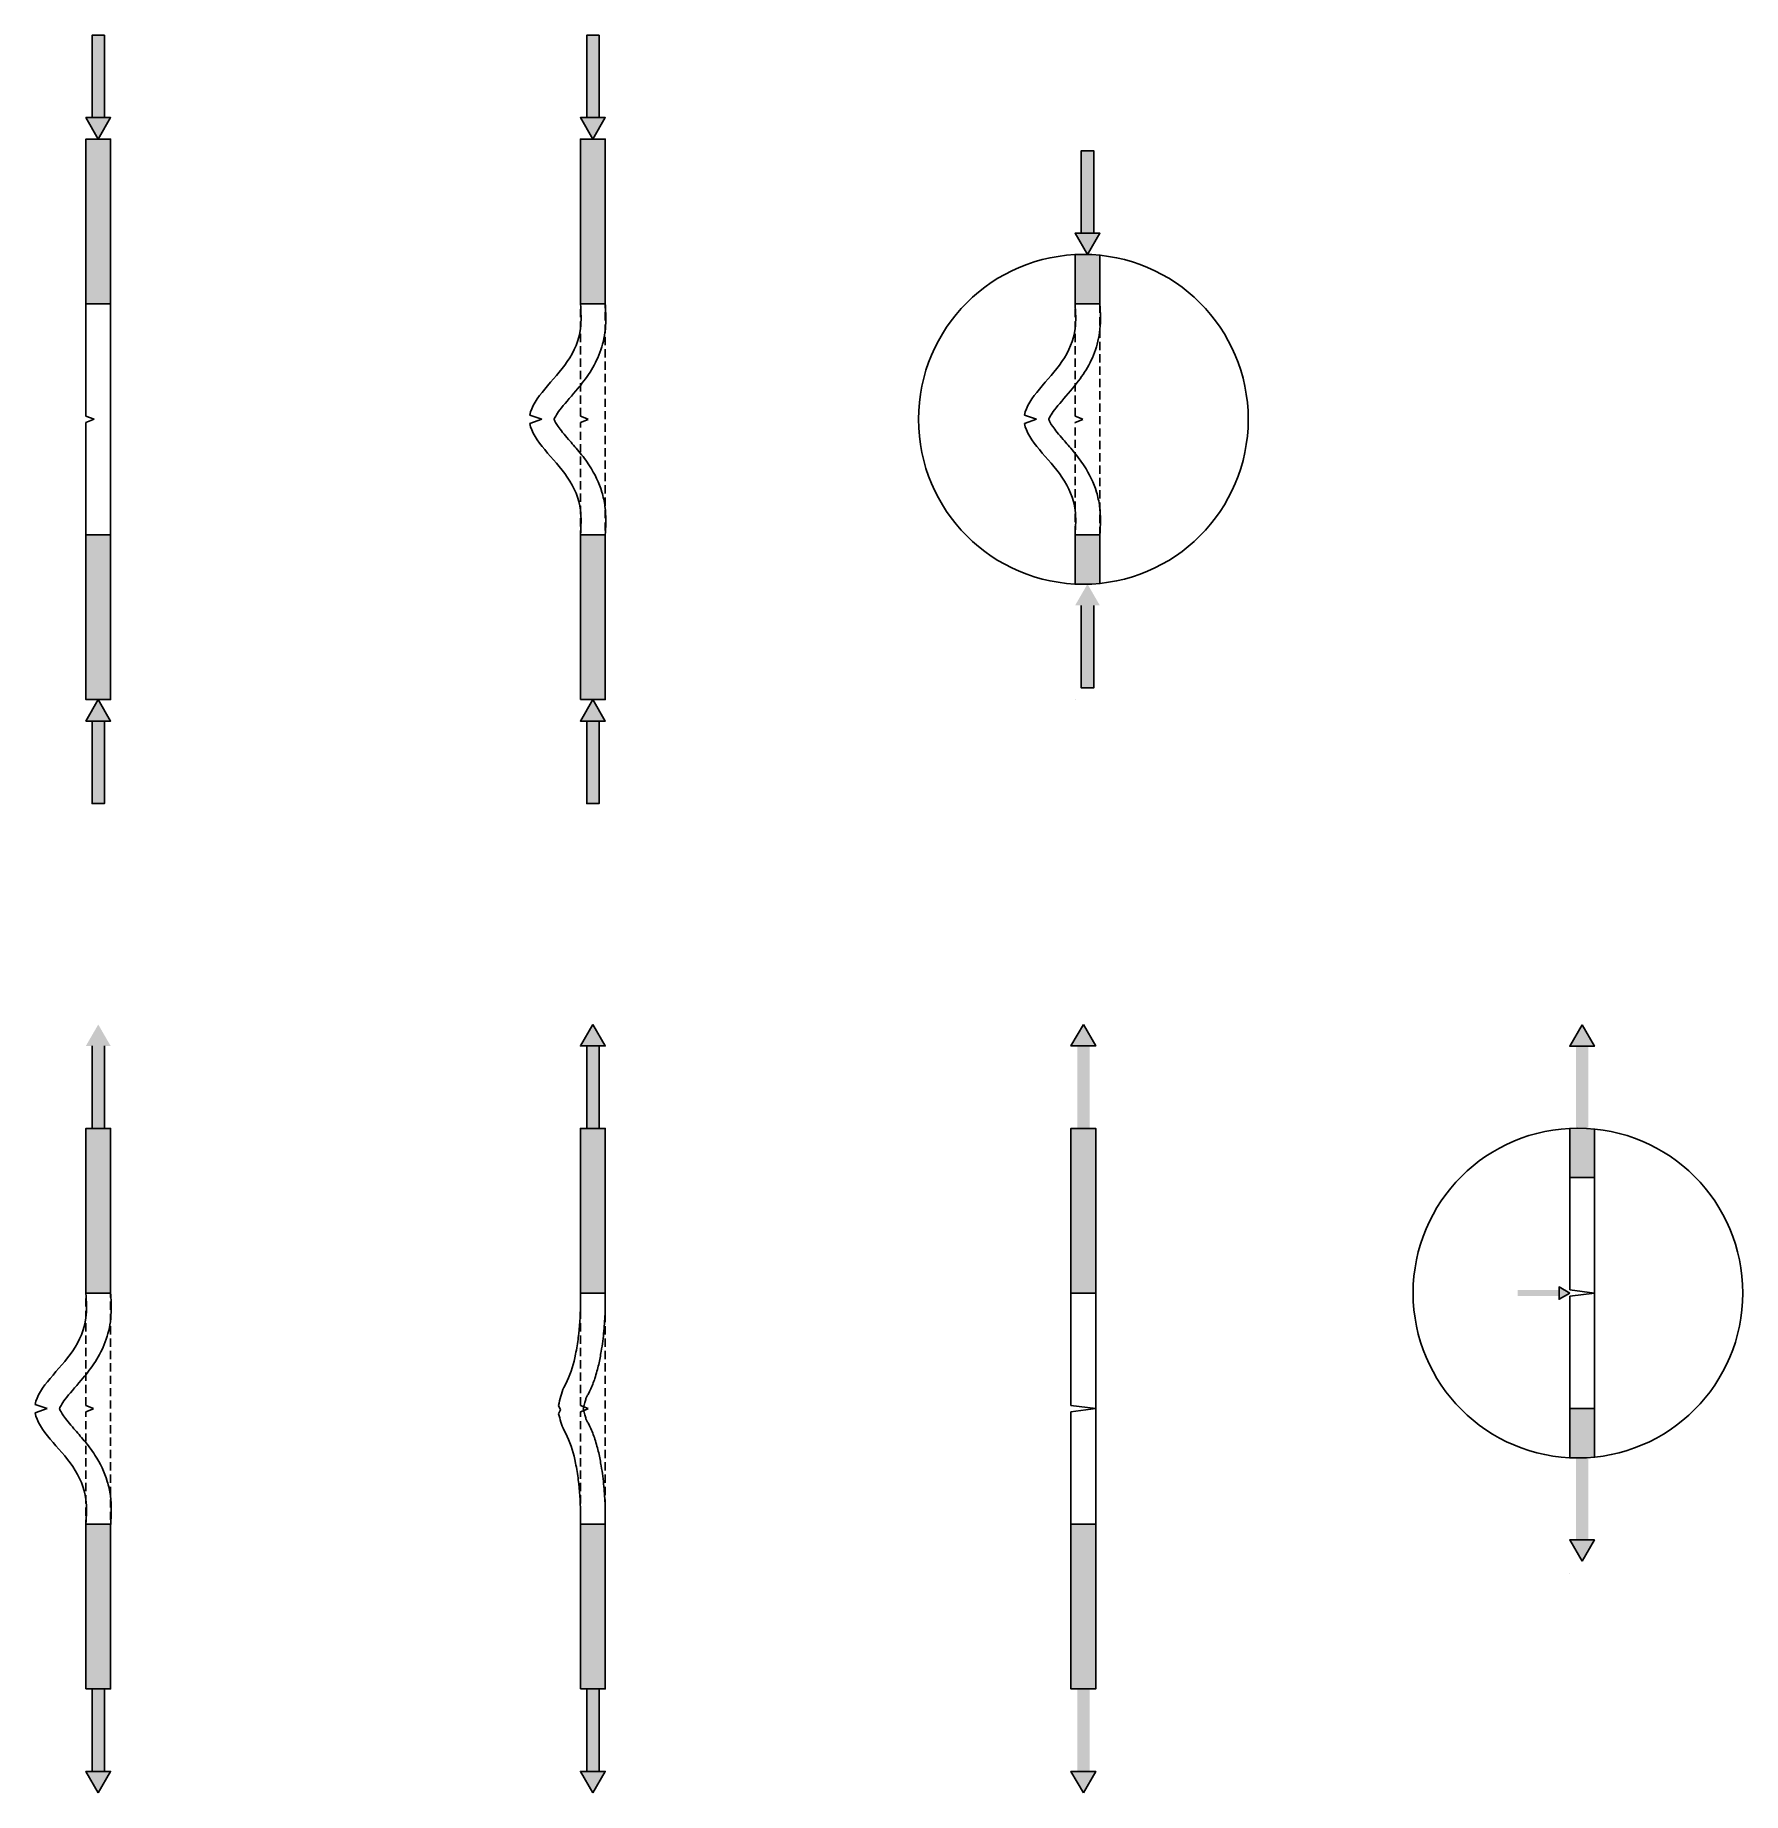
# Model space of a CAD drawing. Header units: feet. Extents: x 2507.3 to 2559.1, y 7305 to 7358.3.
import ezdxf

# ---------------------------------------------------------------- set-up
doc = ezdxf.new("R2010")
doc.units = ezdxf.units.FT
doc.header["$MEASUREMENT"] = 0
doc.linetypes.add('DASHED2', pattern=[0.375, 0.25, -0.125])
doc.layers.add('L252', color=252, linetype='Continuous')

msp = doc.modelspace()

# ---------------------------------------------------------------- hatches: boundary and pattern name
at = {"true_color": 0xef3340}
h = msp.add_hatch(color=240, dxfattribs=at)
h.dxf.hatch_style = 1
h.paths.add_polyline_path([(2509.392, 7358.256), (2509.017, 7358.256), (2509.017, 7355.756), (2509.392, 7355.756)])
h.paths.add_polyline_path([(2509.579, 7355.756), (2508.829, 7355.756), (2509.204, 7355.107)])
h = msp.add_hatch(color=240, dxfattribs=at)
h.dxf.hatch_style = 1
h.paths.add_polyline_path([(2524.392, 7358.256), (2524.017, 7358.256), (2524.017, 7355.756), (2524.392, 7355.756)])
h.paths.add_polyline_path([(2524.579, 7355.756), (2523.829, 7355.756), (2524.204, 7355.107)])
h = msp.add_hatch(color=256)
h.dxf.hatch_style = 1
h.paths.add_polyline_path([(2509.579, 7355.107), (2508.829, 7355.107), (2508.829, 7350.107), (2509.579, 7350.107)])
h.paths.add_polyline_path([(2509.579, 7343.107), (2508.829, 7343.107), (2508.829, 7338.107), (2509.579, 7338.107)])
h = msp.add_hatch(color=256)
h.dxf.hatch_style = 1
h.paths.add_polyline_path([(2524.579, 7355.107), (2523.829, 7355.107), (2523.829, 7350.107), (2524.579, 7350.107)])
h.paths.add_polyline_path([(2524.579, 7343.107), (2523.829, 7343.107), (2523.829, 7338.107), (2524.579, 7338.107)])
h = msp.add_hatch(color=240, dxfattribs=at)
h.dxf.hatch_style = 1
h.paths.add_polyline_path([(2539.392, 7354.75), (2539.017, 7354.75), (2539.017, 7352.25), (2539.392, 7352.25)])
h.paths.add_polyline_path([(2539.579, 7352.25), (2538.829, 7352.25), (2539.204, 7351.601)])
h = msp.add_hatch(color=256)
h.dxf.hatch_style = 1
edge = h.paths.add_edge_path()
edge.add_arc((2539.079, 7346.607), 5, 267.134, 275.7392)
edge.add_line((2539.579, 7341.632), (2539.579, 7343.107))
edge.add_line((2539.579, 7343.107), (2538.829, 7343.107))
edge.add_line((2538.829, 7343.107), (2538.829, 7341.613))
edge = h.paths.add_edge_path()
edge.add_arc((2539.079, 7346.607), 5, 84.2608, 92.866)
edge.add_line((2538.829, 7351.601), (2538.829, 7350.107))
edge.add_line((2538.829, 7350.107), (2539.579, 7350.107))
edge.add_line((2539.579, 7350.107), (2539.579, 7351.582))
h = msp.add_hatch(color=240, dxfattribs=at)
h.dxf.hatch_style = 1
h.paths.add_polyline_path([(2539.392, 7338.464), (2539.017, 7338.464), (2539.017, 7340.964), (2539.392, 7340.964)])
h.paths.add_polyline_path([(2539.579, 7340.964), (2538.829, 7340.964), (2539.204, 7341.613)])
h = msp.add_hatch(color=240, dxfattribs=at)
h.dxf.hatch_style = 1
h.paths.add_polyline_path([(2509.392, 7334.957), (2509.017, 7334.957), (2509.017, 7337.457), (2509.392, 7337.457)])
h.paths.add_polyline_path([(2509.579, 7337.457), (2508.829, 7337.457), (2509.204, 7338.107)])
h = msp.add_hatch(color=240, dxfattribs=at)
h.dxf.hatch_style = 1
h.paths.add_polyline_path([(2524.392, 7334.957), (2524.017, 7334.957), (2524.017, 7337.457), (2524.392, 7337.457)])
h.paths.add_polyline_path([(2524.579, 7337.457), (2523.829, 7337.457), (2524.204, 7338.107)])
h = msp.add_hatch(color=240, dxfattribs=at)
h.dxf.hatch_style = 1
h.paths.add_polyline_path([(2509.392, 7325.107), (2509.017, 7325.107), (2509.017, 7327.607), (2509.392, 7327.607)])
h.paths.add_polyline_path([(2509.579, 7327.607), (2508.829, 7327.607), (2509.204, 7328.256)])
h = msp.add_hatch(color=240, dxfattribs=at)
h.dxf.hatch_style = 1
h.paths.add_polyline_path([(2524.392, 7325.107), (2524.017, 7325.107), (2524.017, 7327.607), (2524.392, 7327.607)])
h.paths.add_polyline_path([(2524.579, 7327.607), (2523.829, 7327.607), (2524.204, 7328.256)])
h = msp.add_hatch(color=240, dxfattribs=at)
h.dxf.hatch_style = 1
h.paths.add_polyline_path([(2539.267, 7325.107), (2538.892, 7325.107), (2538.892, 7327.607), (2539.267, 7327.607)])
h.paths.add_polyline_path([(2539.454, 7327.607), (2538.704, 7327.607), (2539.079, 7328.256)])
h = msp.add_hatch(color=240, dxfattribs=at)
h.dxf.hatch_style = 1
h.paths.add_polyline_path([(2554.392, 7325.097), (2554.017, 7325.097), (2554.017, 7327.597), (2554.392, 7327.597)])
h.paths.add_polyline_path([(2554.579, 7327.597), (2553.829, 7327.597), (2554.204, 7328.247)])
h = msp.add_hatch(color=256)
h.dxf.hatch_style = 1
h.paths.add_polyline_path([(2509.579, 7325.107), (2508.829, 7325.107), (2508.829, 7320.107), (2509.579, 7320.107)])
h.paths.add_polyline_path([(2509.579, 7313.107), (2508.829, 7313.107), (2508.829, 7308.107), (2509.579, 7308.107)])
h = msp.add_hatch(color=256)
h.dxf.hatch_style = 1
h.paths.add_polyline_path([(2524.579, 7325.107), (2523.829, 7325.107), (2523.829, 7320.107), (2524.579, 7320.107)])
h.paths.add_polyline_path([(2524.579, 7313.107), (2523.829, 7313.107), (2523.829, 7308.107), (2524.579, 7308.107)])
h = msp.add_hatch(color=256)
h.dxf.hatch_style = 1
h.paths.add_polyline_path([(2539.454, 7325.107), (2538.704, 7325.107), (2538.704, 7320.107), (2539.454, 7320.107)])
h.paths.add_polyline_path([(2539.454, 7313.107), (2538.704, 7313.107), (2538.704, 7308.107), (2539.454, 7308.107)])
h = msp.add_hatch(color=256)
h.dxf.hatch_style = 1
edge = h.paths.add_edge_path()
edge.add_arc((2554.079, 7320.113), 5, 267.134, 275.7392)
edge.add_line((2554.579, 7315.138), (2554.579, 7316.613))
edge.add_line((2554.579, 7316.613), (2553.829, 7316.613))
edge.add_line((2553.829, 7316.613), (2553.829, 7315.119))
edge = h.paths.add_edge_path()
edge.add_arc((2554.079, 7320.113), 5, 84.2608, 92.866)
edge.add_line((2553.829, 7325.107), (2553.829, 7323.613))
edge.add_line((2553.829, 7323.613), (2554.579, 7323.613))
edge.add_line((2554.579, 7323.613), (2554.579, 7325.088))
h = msp.add_hatch(color=240, dxfattribs=at)
h.dxf.hatch_style = 1
h.paths.add_polyline_path([(2552.254, 7320.207), (2552.254, 7320.019), (2553.504, 7320.019), (2553.504, 7320.207)])
h.paths.add_polyline_path([(2553.504, 7320.301), (2553.504, 7319.926), (2553.829, 7320.113)])
h = msp.add_hatch(color=240, dxfattribs=at)
h.dxf.hatch_style = 1
h.paths.add_polyline_path([(2554.392, 7315.129), (2554.017, 7315.129), (2554.017, 7312.629), (2554.392, 7312.629)])
h.paths.add_polyline_path([(2554.579, 7312.629), (2553.829, 7312.629), (2554.204, 7311.979)])
h = msp.add_hatch(color=240, dxfattribs=at)
h.dxf.hatch_style = 1
h.paths.add_polyline_path([(2509.392, 7308.107), (2509.017, 7308.107), (2509.017, 7305.607), (2509.392, 7305.607)])
h.paths.add_polyline_path([(2509.579, 7305.607), (2508.829, 7305.607), (2509.204, 7304.957)])
h = msp.add_hatch(color=240, dxfattribs=at)
h.dxf.hatch_style = 1
h.paths.add_polyline_path([(2524.392, 7308.107), (2524.017, 7308.107), (2524.017, 7305.607), (2524.392, 7305.607)])
h.paths.add_polyline_path([(2524.579, 7305.607), (2523.829, 7305.607), (2524.204, 7304.957)])
h = msp.add_hatch(color=240, dxfattribs=at)
h.dxf.hatch_style = 1
h.paths.add_polyline_path([(2539.267, 7308.107), (2538.892, 7308.107), (2538.892, 7305.607), (2539.267, 7305.607)])
h.paths.add_polyline_path([(2539.454, 7305.607), (2538.704, 7305.607), (2539.079, 7304.957)])

# ---------------------------------------------------------------- linework, layer by layer
for p, q in [((2508.829, 7346.701), (2509.079, 7346.607)), ((2508.829, 7346.513), (2509.079, 7346.607)), ((2508.829, 7338.107), (2508.829, 7338.107)), ((2523.829, 7338.107), (2523.829, 7338.107)), ((2538.829, 7338.107), (2538.829, 7338.107)), ((2553.829, 7311.613), (2553.829, 7311.613)), ((2508.829, 7308.107), (2508.829, 7308.107)), ((2523.829, 7308.107), (2523.829, 7308.107)), ((2538.704, 7308.107), (2538.704, 7308.107))]:
    msp.add_line(p, q)
at = {"color": 4}
for p, q in [((2522.654, 7346.607), (2522.29, 7346.732)), ((2522.29, 7346.482), (2522.654, 7346.607)), ((2537.654, 7346.607), (2537.29, 7346.732)), ((2537.29, 7346.482), (2537.654, 7346.607)), ((2553.829, 7320.207), (2554.579, 7320.113)), ((2553.829, 7320.019), (2554.579, 7320.113)), ((2507.654, 7316.607), (2507.29, 7316.732)), ((2507.29, 7316.482), (2507.654, 7316.607)), ((2523.224, 7316.576), (2523.165, 7316.701)), ((2523.165, 7316.451), (2523.224, 7316.576)), ((2538.704, 7316.701), (2539.454, 7316.607)), ((2538.704, 7316.513), (2539.454, 7316.607))]:
    msp.add_line(p, q, dxfattribs=at)
at = {"color": 240, "true_color": 0xef3340}
for points in [[(2509.017, 7355.756), (2509.017, 7358.256), (2509.392, 7358.256), (2509.392, 7355.756)], [(2524.017, 7355.756), (2524.017, 7358.256), (2524.392, 7358.256), (2524.392, 7355.756)], [(2539.017, 7352.25), (2539.017, 7354.75), (2539.392, 7354.75), (2539.392, 7352.25)], [(2539.017, 7340.964), (2539.017, 7338.464), (2539.392, 7338.464), (2539.392, 7340.964)], [(2509.017, 7337.457), (2509.017, 7334.957), (2509.392, 7334.957), (2509.392, 7337.457)], [(2524.017, 7337.457), (2524.017, 7334.957), (2524.392, 7334.957), (2524.392, 7337.457)], [(2509.017, 7327.607), (2509.017, 7325.107), (2509.392, 7325.107), (2509.392, 7327.607)], [(2524.017, 7327.607), (2524.017, 7325.107), (2524.392, 7325.107), (2524.392, 7327.607)], [(2509.017, 7305.607), (2509.017, 7308.107), (2509.392, 7308.107), (2509.392, 7305.607)], [(2524.017, 7305.607), (2524.017, 7308.107), (2524.392, 7308.107), (2524.392, 7305.607)]]:
    msp.add_lwpolyline(points, dxfattribs=at)
for points in [[(2509.204, 7355.107), (2508.829, 7355.756), (2509.579, 7355.756)], [(2524.204, 7355.107), (2523.829, 7355.756), (2524.579, 7355.756)], [(2539.204, 7351.601), (2538.829, 7352.25), (2539.579, 7352.25)], [(2509.204, 7338.107), (2508.829, 7337.457), (2509.579, 7337.457)], [(2524.204, 7338.107), (2523.829, 7337.457), (2524.579, 7337.457)], [(2524.204, 7328.256), (2523.829, 7327.607), (2524.579, 7327.607)], [(2539.079, 7328.256), (2538.704, 7327.607), (2539.454, 7327.607)], [(2554.204, 7328.247), (2553.829, 7327.597), (2554.579, 7327.597)], [(2553.829, 7320.113), (2553.504, 7319.926), (2553.504, 7320.301)], [(2554.204, 7311.979), (2553.829, 7312.629), (2554.579, 7312.629)], [(2509.204, 7304.957), (2508.829, 7305.607), (2509.579, 7305.607)], [(2524.204, 7304.957), (2523.829, 7305.607), (2524.579, 7305.607)], [(2539.079, 7304.957), (2538.704, 7305.607), (2539.454, 7305.607)]]:
    msp.add_lwpolyline(points, close=True, dxfattribs=at)
at = {"color": 4}
for points in [[(2508.829, 7346.701), (2508.829, 7355.107), (2509.579, 7355.107), (2509.579, 7338.107), (2508.829, 7338.107), (2508.829, 7346.513)], [(2538.704, 7316.701), (2538.704, 7325.107), (2539.454, 7325.107), (2539.454, 7308.107), (2538.704, 7308.107), (2538.704, 7316.513)], [(2553.829, 7320.207), (2553.829, 7325.107)], [(2554.579, 7325.088), (2554.579, 7315.138)], [(2553.829, 7315.119), (2553.829, 7320.019)]]:
    msp.add_lwpolyline(points, dxfattribs=at)
for points in [[(2509.579, 7350.107), (2508.829, 7350.107), (2508.829, 7355.107), (2509.579, 7355.107)], [(2524.579, 7350.107), (2523.829, 7350.107), (2523.829, 7355.107), (2524.579, 7355.107)], [(2508.829, 7338.107), (2509.579, 7338.107), (2509.579, 7343.107), (2508.829, 7343.107)], [(2523.829, 7338.107), (2524.579, 7338.107), (2524.579, 7343.107), (2523.829, 7343.107)], [(2509.579, 7320.107), (2508.829, 7320.107), (2508.829, 7325.107), (2509.579, 7325.107)], [(2524.579, 7320.107), (2523.829, 7320.107), (2523.829, 7325.107), (2524.579, 7325.107)], [(2539.454, 7320.107), (2538.704, 7320.107), (2538.704, 7325.107), (2539.454, 7325.107)], [(2508.829, 7308.107), (2509.579, 7308.107), (2509.579, 7313.107), (2508.829, 7313.107)], [(2523.829, 7308.107), (2524.579, 7308.107), (2524.579, 7313.107), (2523.829, 7313.107)], [(2538.704, 7308.107), (2539.454, 7308.107), (2539.454, 7313.107), (2538.704, 7313.107)]]:
    msp.add_lwpolyline(points, close=True)
for points in [[(2539.579, 7351.582), (2539.579, 7350.107), (2538.829, 7350.107), (2538.829, 7351.601)], [(2539.579, 7341.632), (2539.579, 7343.107), (2538.829, 7343.107), (2538.829, 7341.613)], [(2554.579, 7325.088), (2554.579, 7323.613), (2553.829, 7323.613), (2553.829, 7325.107)], [(2554.579, 7315.138), (2554.579, 7316.613), (2553.829, 7316.613), (2553.829, 7315.119)]]:
    msp.add_lwpolyline(points)
for centre in [(2539.079, 7346.607), (2554.079, 7320.113)]:
    msp.add_circle(centre, 5)
for points, knots in [([(2522.29, 7346.732), (2522.384, 7347.256), (2523.398, 7348.077), (2523.881, 7349.238), (2523.844, 7349.854), (2523.829, 7350.107)], [4.075218, 4.075218, 4.075218, 4.075218, 6.015112, 7.092146, 7.842144, 7.842144, 7.842144, 7.842144]), ([(2523.03, 7346.607), (2523.034, 7346.621), (2523.048, 7346.657), (2523.105, 7346.758), (2523.148, 7346.823), (2523.325, 7347.056), (2523.502, 7347.251), (2523.817, 7347.623), (2523.951, 7347.787), (2524.196, 7348.154), (2524.301, 7348.347), (2524.475, 7348.77), (2524.539, 7349.003), (2524.607, 7349.513), (2524.599, 7349.761), (2524.585, 7350.039), (2524.581, 7350.097), (2524.578, 7350.152)], [4.167062, 4.167062, 4.167062, 4.167062, 4.499519, 4.499519, 4.831977, 4.831977, 5.555838, 5.555838, 6.0492, 6.0492, 6.542562, 6.542562, 7.076768, 7.076768, 7.677634, 7.677634, 7.842144, 7.842144, 7.842144, 7.842144]), ([(2537.29, 7346.732), (2537.384, 7347.256), (2538.398, 7348.077), (2538.881, 7349.238), (2538.844, 7349.854), (2538.829, 7350.107)], [4.075218, 4.075218, 4.075218, 4.075218, 6.015112, 7.092146, 7.842144, 7.842144, 7.842144, 7.842144]), ([(2538.03, 7346.607), (2538.034, 7346.621), (2538.048, 7346.657), (2538.105, 7346.758), (2538.148, 7346.823), (2538.325, 7347.056), (2538.502, 7347.251), (2538.817, 7347.623), (2538.951, 7347.787), (2539.196, 7348.154), (2539.301, 7348.347), (2539.475, 7348.77), (2539.539, 7349.003), (2539.607, 7349.513), (2539.599, 7349.761), (2539.585, 7350.039), (2539.581, 7350.097), (2539.578, 7350.152)], [4.167062, 4.167062, 4.167062, 4.167062, 4.499519, 4.499519, 4.831977, 4.831977, 5.555838, 5.555838, 6.0492, 6.0492, 6.542562, 6.542562, 7.076768, 7.076768, 7.677634, 7.677634, 7.842144, 7.842144, 7.842144, 7.842144]), ([(2523.829, 7343.107), (2523.844, 7343.36), (2523.881, 7343.976), (2523.398, 7345.136), (2522.384, 7345.957), (2522.29, 7346.482)], [0, 0, 0, 0, 0.75, 1.827034, 3.766927, 3.766927, 3.766927, 3.766927]), ([(2524.578, 7343.062), (2524.587, 7343.207), (2524.597, 7343.368), (2524.597, 7343.675), (2524.591, 7343.817), (2524.552, 7344.114), (2524.52, 7344.259), (2524.392, 7344.684), (2524.264, 7344.949), (2524.003, 7345.352), (2523.891, 7345.498), (2523.673, 7345.764), (2523.565, 7345.886), (2523.338, 7346.149), (2523.225, 7346.284), (2523.088, 7346.48), (2523.051, 7346.55), (2523.034, 7346.595), (2523.032, 7346.602), (2523.03, 7346.607)], [0, 0, 0, 0, 0.431631, 0.431631, 0.761402, 0.761402, 1.091173, 1.091173, 1.750715, 1.750715, 2.167533, 2.167533, 2.58435, 2.58435, 3.129535, 3.129535, 3.566796, 3.566796, 3.675083, 3.675083, 3.675083, 3.675083]), ([(2538.829, 7343.107), (2538.844, 7343.36), (2538.881, 7343.976), (2538.398, 7345.136), (2537.384, 7345.957), (2537.29, 7346.482)], [0, 0, 0, 0, 0.75, 1.827034, 3.766927, 3.766927, 3.766927, 3.766927]), ([(2539.578, 7343.062), (2539.587, 7343.207), (2539.597, 7343.368), (2539.597, 7343.675), (2539.591, 7343.817), (2539.552, 7344.114), (2539.52, 7344.259), (2539.392, 7344.684), (2539.264, 7344.949), (2539.003, 7345.352), (2538.891, 7345.498), (2538.673, 7345.764), (2538.565, 7345.886), (2538.338, 7346.149), (2538.225, 7346.284), (2538.088, 7346.48), (2538.051, 7346.55), (2538.034, 7346.595), (2538.032, 7346.602), (2538.03, 7346.607)], [0, 0, 0, 0, 0.431631, 0.431631, 0.761402, 0.761402, 1.091173, 1.091173, 1.750715, 1.750715, 2.167533, 2.167533, 2.58435, 2.58435, 3.129535, 3.129535, 3.566796, 3.566796, 3.675083, 3.675083, 3.675083, 3.675083]), ([(2507.29, 7316.732), (2507.384, 7317.256), (2508.398, 7318.077), (2508.881, 7319.238), (2508.844, 7319.854), (2508.829, 7320.107)], [4.075218, 4.075218, 4.075218, 4.075218, 6.015112, 7.092146, 7.842144, 7.842144, 7.842144, 7.842144]), ([(2508.03, 7316.607), (2508.034, 7316.621), (2508.048, 7316.657), (2508.105, 7316.758), (2508.148, 7316.823), (2508.325, 7317.056), (2508.502, 7317.251), (2508.817, 7317.623), (2508.951, 7317.787), (2509.196, 7318.154), (2509.301, 7318.347), (2509.475, 7318.77), (2509.539, 7319.003), (2509.607, 7319.513), (2509.599, 7319.761), (2509.585, 7320.039), (2509.581, 7320.097), (2509.578, 7320.152)], [4.167062, 4.167062, 4.167062, 4.167062, 4.499519, 4.499519, 4.831977, 4.831977, 5.555838, 5.555838, 6.0492, 6.0492, 6.542562, 6.542562, 7.076768, 7.076768, 7.677634, 7.677634, 7.842144, 7.842144, 7.842144, 7.842144]), ([(2524.579, 7320.112), (2524.58, 7319.933), (2524.581, 7319.741), (2524.569, 7319.354), (2524.557, 7319.159), (2524.52, 7318.757), (2524.493, 7318.55), (2524.435, 7318.214), (2524.411, 7318.085), (2524.35, 7317.814), (2524.313, 7317.672), (2524.226, 7317.407), (2524.179, 7317.286), (2524.1, 7317.119), (2524.077, 7317.074), (2524.04, 7317.004), (2524.026, 7316.977), (2524.006, 7316.938), (2524.002, 7316.927), (2523.989, 7316.896), (2523.983, 7316.879), (2523.963, 7316.82), (2523.95, 7316.773), (2523.928, 7316.683), (2523.92, 7316.646), (2523.912, 7316.607)], [0, 0, 0, 0, 0.536595, 0.536595, 1.07319, 1.07319, 1.642231, 1.642231, 2.005303, 2.005303, 2.368375, 2.368375, 2.665832, 2.665832, 2.773804, 2.773804, 2.881775, 2.881775, 2.98802, 2.98802, 3.094264, 3.094264, 3.306752, 3.306752, 3.435226, 3.435226, 3.435226, 3.435226]), ([(2508.829, 7313.107), (2508.844, 7313.36), (2508.881, 7313.976), (2508.398, 7315.136), (2507.384, 7315.957), (2507.29, 7316.482)], [0, 0, 0, 0, 0.75, 1.827034, 3.766927, 3.766927, 3.766927, 3.766927]), ([(2509.578, 7313.062), (2509.587, 7313.207), (2509.597, 7313.368), (2509.597, 7313.675), (2509.591, 7313.817), (2509.552, 7314.114), (2509.52, 7314.259), (2509.392, 7314.684), (2509.264, 7314.949), (2509.003, 7315.352), (2508.891, 7315.498), (2508.673, 7315.764), (2508.565, 7315.886), (2508.338, 7316.149), (2508.225, 7316.284), (2508.088, 7316.48), (2508.051, 7316.55), (2508.034, 7316.595), (2508.032, 7316.602), (2508.03, 7316.607)], [0, 0, 0, 0, 0.431631, 0.431631, 0.761402, 0.761402, 1.091173, 1.091173, 1.750715, 1.750715, 2.167533, 2.167533, 2.58435, 2.58435, 3.129535, 3.129535, 3.566796, 3.566796, 3.675083, 3.675083, 3.675083, 3.675083]), ([(2524.579, 7313.102), (2524.58, 7313.281), (2524.581, 7313.473), (2524.569, 7313.86), (2524.557, 7314.055), (2524.52, 7314.456), (2524.493, 7314.664), (2524.435, 7315), (2524.411, 7315.129), (2524.35, 7315.4), (2524.313, 7315.542), (2524.226, 7315.806), (2524.179, 7315.928), (2524.1, 7316.095), (2524.077, 7316.14), (2524.04, 7316.21), (2524.026, 7316.237), (2524.006, 7316.276), (2524.002, 7316.287), (2523.989, 7316.317), (2523.983, 7316.335), (2523.963, 7316.393), (2523.95, 7316.441), (2523.928, 7316.531), (2523.92, 7316.567), (2523.912, 7316.607)], [0, 0, 0, 0, 0.536595, 0.536595, 1.07319, 1.07319, 1.642231, 1.642231, 2.005303, 2.005303, 2.368375, 2.368375, 2.665832, 2.665832, 2.773804, 2.773804, 2.881775, 2.881775, 2.98802, 2.98802, 3.094264, 3.094264, 3.306752, 3.306752, 3.435226, 3.435226, 3.435226, 3.435226])]:
    msp.add_open_spline(points, degree=3, knots=knots, dxfattribs=at)
for points in [[(2523.829, 7320.107), (2523.829, 7319.741), (2523.763, 7318.767), (2523.679, 7318.257), (2523.425, 7317.446), (2523.326, 7317.252), (2523.165, 7316.701)], [(2523.829, 7313.107), (2523.829, 7313.473), (2523.763, 7314.447), (2523.679, 7314.956), (2523.425, 7315.768), (2523.326, 7315.962), (2523.165, 7316.451)]]:
    msp.add_spline(points, degree=3, dxfattribs=at)
at = {"layer": 'L252', "linetype": 'DASHED2'}
for p, q in [((2523.829, 7346.701), (2524.079, 7346.607)), ((2523.829, 7346.513), (2524.079, 7346.607)), ((2538.829, 7346.701), (2539.079, 7346.607)), ((2538.829, 7346.513), (2539.079, 7346.607)), ((2508.829, 7316.701), (2509.079, 7316.607)), ((2508.829, 7316.513), (2509.079, 7316.607)), ((2523.829, 7316.701), (2524.079, 7316.607)), ((2523.829, 7316.513), (2524.079, 7316.607))]:
    msp.add_line(p, q, dxfattribs=at)
for points in [[(2523.829, 7346.701), (2523.829, 7355.107), (2524.579, 7355.107), (2524.579, 7338.107), (2523.829, 7338.107), (2523.829, 7346.513)], [(2538.829, 7346.701), (2538.829, 7351.601)], [(2539.579, 7351.582), (2539.579, 7341.632)], [(2538.829, 7341.613), (2538.829, 7346.513)], [(2508.829, 7316.701), (2508.829, 7325.107), (2509.579, 7325.107), (2509.579, 7308.107), (2508.829, 7308.107), (2508.829, 7316.513)], [(2523.829, 7316.701), (2523.829, 7325.107), (2524.579, 7325.107), (2524.579, 7308.107), (2523.829, 7308.107), (2523.829, 7316.513)]]:
    msp.add_lwpolyline(points, dxfattribs=at)

doc.saveas('drawing.dxf')
